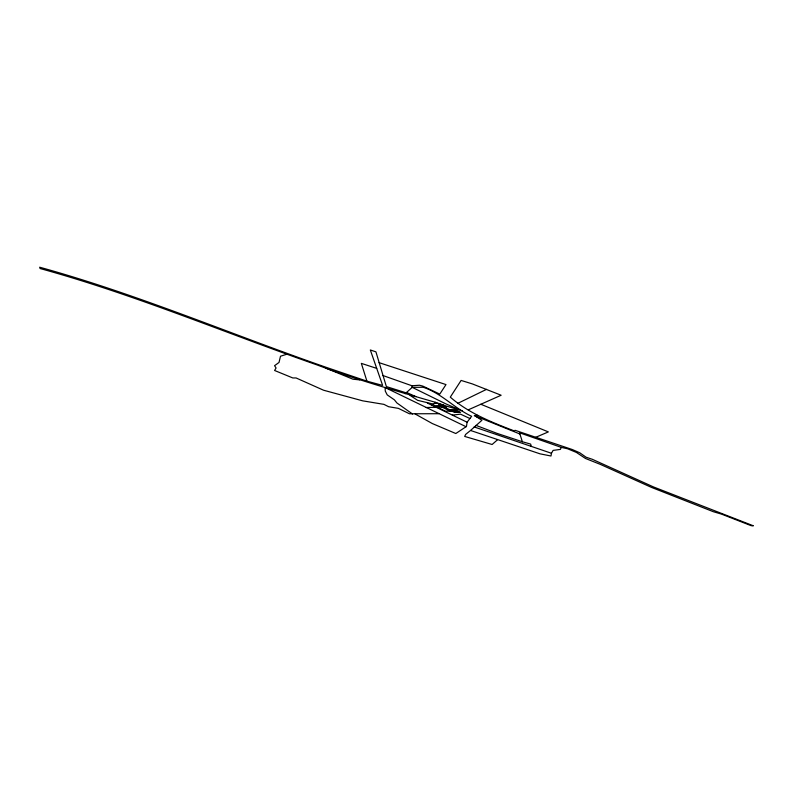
<?xml version="1.0" encoding="UTF-8"?>
<svg xmlns="http://www.w3.org/2000/svg" width="793" height="793" viewBox="0 0 793 793"><rect width="100%" height="100%" fill="white"/><g stroke="black" fill="none" stroke-linecap="round" stroke-linejoin="round"><path stroke-width="1.19" d="M435.129 403.399L435.179 402.249C395.449 390.691 355.561 379.431 316.764 364.83C224.548 332.663 134.334 294.481 40.086 268.53L39.65 267.211C137.169 294.104 230.347 333.972 325.745 367.179L366.921 381.155L382.623 385.408L370.321 349.971L375.922 351.844L386.369 386.578L406.125 392.832L412.211 387.341L423.224 387.262C441.651 393.338 454.22 408.217 471.627 416.305L467.097 422.213L466.462 426.456L455.816 433.523L432.314 423.551L415.185 414.005M468.276 409.832L501.156 395.241L472.291 383.891L461.1 380.432L450.295 397.134C468.693 413.183 491.838 422.322 514.36 430.946L515.014 430.292L572.249 449.522L579.742 452.773L586.047 457.184L592.381 459.325L653.62 486.991L753.35 525.789L751.209 525.7L721.491 514.112L713.383 511.723L651.499 487.408L600.39 464.401L585.472 458.463L576.412 452.436L567.59 448.779L561.295 447.381L560.403 449.393L553.108 450.394L551.472 453.269L550.976 456.005L539.993 453.824L470.536 430.47L465.62 434.425L464.678 436.437L492.116 444.496L497.479 439.808M470.536 430.47L481.916 420.28L474.749 415.72M405.124 393.734L406.541 392.456L415.859 396.629M457.69 403.399L486.555 389.353M431.442 405.015L436.061 402.993L462.517 410.893M535.622 437.349L548.36 431.907L480.826 404.261M286.888 354.213L280.504 356.226L279.017 362.451L274.556 365.692L276.083 367.982L274.586 370.48L292.795 377.954L296.106 377.964L323.544 390.215L362.728 400.842L383.921 404.361L388.62 406.72L398.393 408.365L409.436 413.777L438.826 413.708M452.357 415.106L460.505 414.154L469.932 418.526M382.751 375.466L411.914 385.755L419.507 385.249L422.857 386.122L439.788 394.091L445.983 384.585L379.044 362.649M477.921 415.403L474.333 415.562L519.891 433.989L522.369 441.741L530.695 444.11L531.191 446.479M426.099 407.523L436.17 407.285M437.052 407.116L441.552 407.047L438.618 405.629M359.794 379.906L352.964 379.203L325.536 368.011M409.971 395.31L417.624 400.326L433.434 404.143M477.089 417.128L480.429 417.98M376.715 368.388L361.34 363.372L366.921 381.155M522.369 441.741L496.914 433.335L475.949 425.375M551.472 453.269L474.135 426.931M561.295 447.381L519.455 432.75L519.891 433.989M435.179 402.249L444.001 405.263M466.066 426.723L385.091 387.539L385.289 391.108L387.222 394.884L394.399 399.85L396.926 402.973L412.538 414.035M454.191 410.001L459.078 412.36M452.694 410.031L457.571 412.39M451.187 410.05L456.074 412.41M440.145 404.866L445.032 407.225M438.925 405.629L450.275 411.111M427.427 403.072L467.097 422.213M458.969 409.555L445.507 403.706L412.211 387.341L411.914 385.755M441.642 404.846L438.638 404.896L443.525 407.255L446.528 407.205L441.642 404.846M441.136 405.59L434.128 405.709L445.478 411.19L452.496 411.071L441.136 405.59M455.688 409.981L449.69 410.08L454.577 412.429L460.574 412.34L455.688 409.981"/></g></svg>
